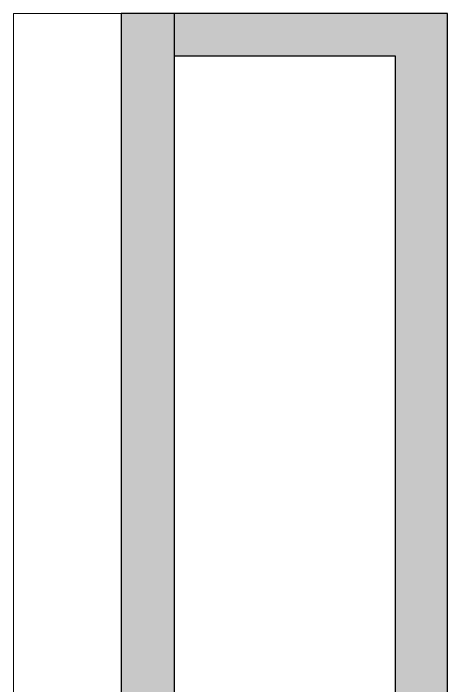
# Model space of a CAD drawing. Header units: inches. Extents: x -529 to 1015, y -2066 to -1239.
# Drawn here: x 882.1 to 1015, y -1630.3 to -1424.6 of the extents above; entities that cross this region are included whole.
import ezdxf

# ---------------------------------------------------------------- set-up
doc = ezdxf.new("R2010")
doc.units = ezdxf.units.IN
doc.header["$MEASUREMENT"] = 0
for name, color, linetype, lineweight in [('A-ROOF', 132, 'Continuous', 18), ('A-ROOF-PATT', 132, 'Continuous', 18), ('A-WALL', 113, 'Continuous', 18), ('A-WALL-PATT', 111, 'Continuous', 18)]:
    doc.layers.add(name, color=color, linetype=linetype, lineweight=lineweight)

msp = doc.modelspace()

# ---------------------------------------------------------------- hatches: boundary and pattern name
at = {"layer": 'A-ROOF-PATT'}
msp.add_hatch(color=250, dxfattribs=at).paths.add_polyline_path([(915.13, -1661.91), (931.45, -1661.91), (931.45, -1424.56), (915.13, -1424.56)], flags=0)
at = {"layer": 'A-WALL-PATT', "lineweight": 9}
for points in [[(998.98, -1437.56), (1014.98, -1437.56), (1014.98, -1424.56), (931.45, -1424.56), (931.45, -1437.56)], [(998.98, -1929.91), (1014.98, -1929.91), (1014.98, -1437.56), (998.98, -1437.56), (998.98, -1670.41), (999.48, -1670.41), (999.48, -1700.41), (998.98, -1700.64), (998.98, -1914.91)]]:
    msp.add_hatch(color=7, dxfattribs=at).paths.add_polyline_path(points, flags=0)

# ---------------------------------------------------------------- linework, layer by layer
at = {"layer": 'A-ROOF'}
for q in [(915.13, -1424.56), (882.14, -1661.91)]:
    msp.add_line((882.14, -1424.56), q, dxfattribs=at)
at = {"layer": 'A-ROOF', "color": 8, "lineweight": 30}
for p, q in [((931.45, -1424.56), (915.13, -1424.56)), ((915.13, -1424.56), (915.13, -1661.91)), ((931.45, -1661.91), (931.45, -1424.56))]:
    msp.add_line(p, q, dxfattribs=at)
at = {"layer": 'A-WALL', "color": 8, "lineweight": 30}
for p, q in [((1014.98, -1424.56), (931.45, -1424.56)), ((1014.98, -1929.91), (1014.98, -1424.56)), ((931.45, -1437.56), (998.98, -1437.56)), ((998.98, -1437.56), (998.98, -1661.91))]:
    msp.add_line(p, q, dxfattribs=at)

doc.saveas('drawing.dxf')
